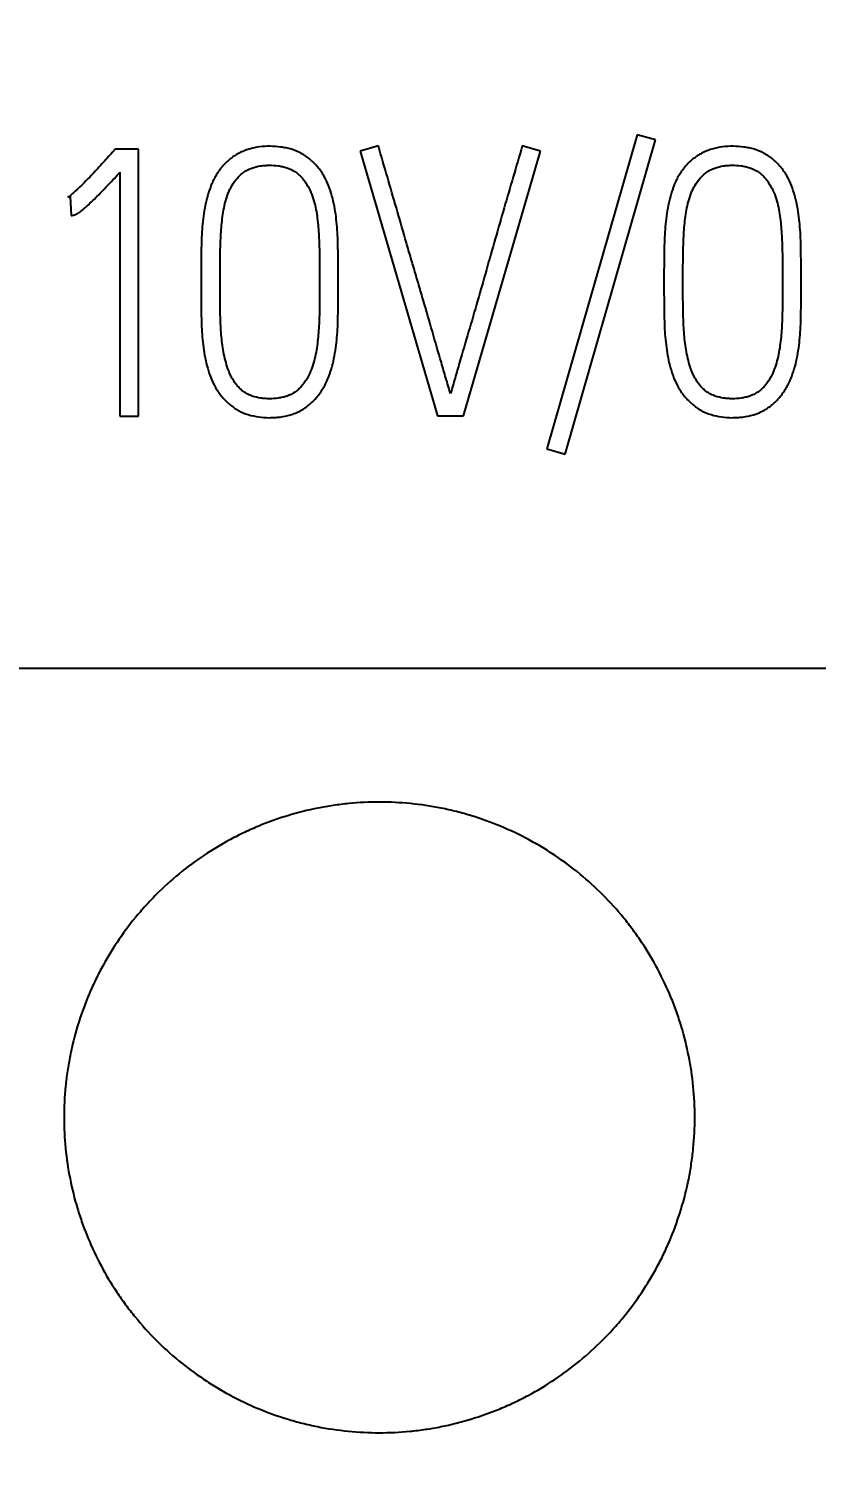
# Model space of a CAD drawing. Extents: x 0 to 420, y 0 to 297.
# Drawn here: x 124.89 to 129.88, y 153.55 to 162.62 of the extents above; entities that cross this region are included whole.
import ezdxf

# ---------------------------------------------------------------- set-up
doc = ezdxf.new("R2010")
doc.units = 0
doc.header["$LTSCALE"] = 23.1
for name, color, linetype in [('10000_FRONT', 7, 'CONTINUOUS'), ('10100_DIM_FRONT', 7, 'CONTINUOUS'), ('10500_FRONT_LABELING', 7, 'CONTINUOUS')]:
    doc.layers.add(name, color=color, linetype=linetype)
doc.styles.get("Standard").update_dxf_attribs({"font": 'txt', "width": 0.8})
doc.dimstyles.new('DIMSTYLE_1', dxfattribs={"dimtxt": 3.5, "dimasz": 3.5, "dimexe": 0.18, "dimexo": 0.0625, "dimgap": 0.09, "dimtad": 1, "dimtxsty": 'STANDARD', "dimcen": 0.09, "dimazin": 3, "dimtp": 0.05, "dimtm": 0.05, "dimtfac": 1, "dimtofl": 0, "dimtmove": 0, "dimatfit": 3, "dimtolj": 1})

# ---------------------------------------------------------------- blocks, each defined once
blk = doc.blocks.new('*D0')
at = {"layer": '10100_DIM_FRONT', "linetype": 'CONTINUOUS'}
for p, q in [((147.4005, 192.5601), (147.4005, 130.0621)), ((103.9005, 151.5111), (103.9005, 130.0621)), ((103.9005, 132.0621), (125.6505, 132.0621)), ((147.4005, 132.0621), (125.6505, 132.0621))]:
    blk.add_line(p, q, dxfattribs=at)
for points in [[(107.4005, 132.5621), (103.9005, 132.0621), (107.4005, 131.5621)], [(143.9005, 131.5621), (147.4005, 132.0621), (143.9005, 132.5621)]]:
    blk.add_solid(points, dxfattribs=at)
at = {"layer": '10100_DIM_FRONT', "linetype": 'CONTINUOUS', "width": 0.696429}
blk.add_text('43,5', height=3.5, dxfattribs=at).set_placement((121.6172, 132.9371))
blk = doc.blocks.new('*D1')
at = {"layer": '10100_DIM_FRONT', "linetype": 'CONTINUOUS'}
for p, q in [((111.900486, 192.560113), (111.900486, 137.865388)), ((147.400486, 192.560113), (147.400486, 137.865388)), ((111.900486, 139.865388), (129.650486, 139.865388)), ((147.400486, 139.865388), (129.650486, 139.865388))]:
    blk.add_line(p, q, dxfattribs=at)
for points in [[(115.400486, 140.365388), (111.900486, 139.865388), (115.400486, 139.365388)], [(143.900486, 139.365388), (147.400486, 139.865388), (143.900486, 140.365388)]]:
    blk.add_solid(points, dxfattribs=at)
at = {"layer": '10100_DIM_FRONT', "linetype": 'CONTINUOUS', "width": 0.678571}
blk.add_text('35,5', height=3.5, dxfattribs=at).set_placement((125.819828, 140.740388))

msp = doc.modelspace()

# ---------------------------------------------------------------- linework, layer by layer
at = {"layer": '10000_FRONT', "color": 7, "linetype": 'CONTINUOUS'}
msp.add_line((111.9005, 158.5611), (147.4005, 158.5611), dxfattribs=at)
for points, knots in [([(129.1105, 155.7111), (129.1105, 155.7769), (129.1072, 155.8422), (129.0945, 155.9717), (129.085, 156.0359), (129.0598, 156.1633), (129.0441, 156.2265), (129.0157, 156.3204), (129.0055, 156.3516), (128.9833, 156.4137), (128.9716, 156.4443), (128.9341, 156.535), (128.8785, 156.6527), (128.8119, 156.7645), (128.7577, 156.8459), (128.7389, 156.8727), (128.7, 156.9254), (128.6798, 156.9515), (128.6172, 157.0281), (128.5732, 157.0766), (128.4351, 157.2153), (128.3345, 157.2982), (128.2117, 157.3807), (128.1979, 157.3897), (128.1701, 157.4074), (128.156, 157.4161), (128.1136, 157.4417), (128.085, 157.4579), (127.9982, 157.5044), (127.9392, 157.5325), (127.8187, 157.5827), (127.7573, 157.6048), (127.6632, 157.6335), (127.6316, 157.6423), (127.5677, 157.6584), (127.5353, 157.6658), (127.4381, 157.6852), (127.3083, 157.7044), (127.1778, 157.711), (127.047, 157.7112), (126.9815, 157.7081), (126.8829, 157.6984), (126.85, 157.6944), (126.7847, 157.6847), (126.7523, 157.679), (126.6558, 157.6598), (126.5924, 157.6439), (126.4674, 157.606), (126.4058, 157.584), (126.3149, 157.5463), (126.2848, 157.533), (126.24, 157.5118), (126.2251, 157.5045), (126.1956, 157.4896), (126.1225, 157.4516), (126.0523, 157.4095), (125.8896, 157.3006), (125.7886, 157.2178), (125.672, 157.101), (125.6493, 157.0771), (125.6053, 157.0284), (125.584, 157.0036), (125.5219, 156.9278), (125.4831, 156.8755), (125.4109, 156.7673), (125.3773, 156.7114), (125.331, 156.6247), (125.3162, 156.5953), (125.2881, 156.5357), (125.2748, 156.5057), (125.2373, 156.415), (125.1936, 156.2923), (125.1619, 156.1662), (125.1428, 156.0704), (125.1372, 156.0383), (125.1275, 155.9735), (125.1234, 155.9409), (125.1137, 155.8426), (125.1105, 155.777), (125.1105, 155.7111)], [0, 0, 0, 0, 0.03125, 0.03125, 0.0625, 0.0625, 0.09375, 0.09375, 0.109375, 0.109375, 0.125, 0.125, 0.15625, 0.1875, 0.1875, 0.203125, 0.203125, 0.21875, 0.21875, 0.25, 0.25, 0.3125, 0.3125, 0.320312, 0.320312, 0.328125, 0.328125, 0.34375, 0.34375, 0.375, 0.375, 0.40625, 0.40625, 0.421875, 0.421875, 0.4375, 0.4375, 0.46875, 0.5, 0.5, 0.53125, 0.53125, 0.546875, 0.546875, 0.5625, 0.5625, 0.59375, 0.59375, 0.625, 0.625, 0.640625, 0.640625, 0.648438, 0.648438, 0.65625, 0.6875, 0.6875, 0.75, 0.75, 0.765625, 0.765625, 0.78125, 0.78125, 0.8125, 0.8125, 0.84375, 0.84375, 0.859375, 0.859375, 0.875, 0.875, 0.90625, 0.9375, 0.9375, 0.953125, 0.953125, 0.96875, 0.96875, 1, 1, 1, 1]), ([(125.1105, 155.7111), (125.1105, 155.6453), (125.1138, 155.58), (125.1265, 155.4505), (125.136, 155.3863), (125.1612, 155.2589), (125.1769, 155.1957), (125.2053, 155.1017), (125.2155, 155.0705), (125.2377, 155.0085), (125.2494, 154.9779), (125.2869, 154.8873), (125.3425, 154.7695), (125.4091, 154.6578), (125.4633, 154.5764), (125.482, 154.5496), (125.5209, 154.4968), (125.5412, 154.4708), (125.6037, 154.3943), (125.6477, 154.3457), (125.7858, 154.2071), (125.8863, 154.1241), (126.0091, 154.0416), (126.0229, 154.0326), (126.0507, 154.0149), (126.0648, 154.0062), (126.1072, 153.9807), (126.1358, 153.9644), (126.2226, 153.9179), (126.2816, 153.8898), (126.4021, 153.8396), (126.4636, 153.8175), (126.5576, 153.7888), (126.5892, 153.7799), (126.6532, 153.7638), (126.6855, 153.7565), (126.7827, 153.737), (126.9126, 153.7178), (127.0432, 153.7112), (127.174, 153.711), (127.2395, 153.7142), (127.3381, 153.7238), (127.3711, 153.7279), (127.4364, 153.7376), (127.5984, 153.7657), (127.7547, 153.8132), (127.9063, 153.876), (127.9364, 153.8893), (127.9811, 153.9105), (127.996, 153.9178), (128.0255, 153.9327), (128.0987, 153.9707), (128.1688, 154.0128), (128.3315, 154.1217), (128.4325, 154.2045), (128.5491, 154.3213), (128.5718, 154.3452), (128.6158, 154.3939), (128.6371, 154.4187), (128.6991, 154.4944), (128.7379, 154.5467), (128.8101, 154.655), (128.8437, 154.7109), (128.89, 154.7975), (128.9047, 154.8269), (128.9329, 154.8865), (128.9462, 154.9165), (128.9837, 155.0072), (129.0274, 155.1299), (129.0591, 155.2559), (129.0782, 155.3517), (129.0838, 155.3839), (129.0935, 155.4486), (129.0975, 155.4813), (129.1073, 155.5796), (129.1105, 155.6452), (129.1105, 155.7111)], [0, 0, 0, 0, 0.03125, 0.03125, 0.0625, 0.0625, 0.09375, 0.09375, 0.109375, 0.109375, 0.125, 0.125, 0.15625, 0.1875, 0.1875, 0.203125, 0.203125, 0.21875, 0.21875, 0.25, 0.25, 0.3125, 0.3125, 0.320312, 0.320312, 0.328125, 0.328125, 0.34375, 0.34375, 0.375, 0.375, 0.40625, 0.40625, 0.421875, 0.421875, 0.4375, 0.4375, 0.46875, 0.5, 0.5, 0.53125, 0.53125, 0.546875, 0.546875, 0.5625, 0.625, 0.625, 0.640625, 0.640625, 0.648438, 0.648438, 0.65625, 0.6875, 0.6875, 0.75, 0.75, 0.765625, 0.765625, 0.78125, 0.78125, 0.8125, 0.8125, 0.84375, 0.84375, 0.859375, 0.859375, 0.875, 0.875, 0.90625, 0.9375, 0.9375, 0.953125, 0.953125, 0.96875, 0.96875, 1, 1, 1, 1])]:
    msp.add_open_spline(points, degree=3, knots=knots, dxfattribs=at)
at = {"layer": '10500_FRONT_LABELING', "color": 7, "linetype": 'CONTINUOUS'}
for p, q in [((128.7453, 161.9436), (128.1723, 159.9513)), ((128.2879, 159.9183), (128.8608, 161.9106)), ((128.8608, 161.9106), (128.7453, 161.9436)), ((125.4349, 161.8517), (125.4184, 161.8328)), ((125.5834, 161.8517), (125.4349, 161.8517)), ((125.5834, 160.1588), (125.5834, 161.8517)), ((127.1042, 161.8729), (126.9887, 161.8399)), ((126.9887, 161.8399), (127.4791, 160.1611)), ((127.6442, 160.1611), (128.1323, 161.8399)), ((128.1323, 161.8399), (128.0167, 161.8729)), ((125.4655, 161.7055), (125.4655, 160.1588)), ((125.1354, 161.5475), (125.1496, 161.5522)), ((125.1496, 161.5522), (125.1567, 161.432)), ((125.9796, 161.0217), (125.9796, 160.9958)), ((126.0998, 160.9958), (126.0998, 161.0217)), ((126.7317, 161.0217), (126.7317, 160.9958)), ((126.8496, 160.9958), (126.8496, 161.0217)), ((128.9151, 161.0217), (128.9151, 160.9958)), ((129.0353, 160.9958), (129.0353, 161.0217)), ((129.6672, 161.0217), (129.6672, 160.9958)), ((129.7851, 160.9958), (129.7851, 161.0217)), ((125.4655, 160.1588), (125.5834, 160.1588)), ((127.4791, 160.1611), (127.6442, 160.1611)), ((128.1723, 159.9513), (128.2879, 159.9183))]:
    msp.add_line(p, q, dxfattribs=at)
for points, knots in [([(125.4184, 161.8328), (125.4073, 161.8202), (125.3959, 161.8079), (125.3733, 161.7832), (125.362, 161.7708), (125.328, 161.7338), (125.3051, 161.7092), (125.2589, 161.6606), (125.2357, 161.6364), (125.1996, 161.6014), (125.1873, 161.59), (125.1684, 161.5734), (125.1621, 161.5679), (125.1492, 161.5572), (125.1426, 161.5521), (125.1354, 161.5475)], [0, 0, 0, 0, 0.125, 0.125, 0.25, 0.25, 0.5, 0.5, 0.75, 0.75, 0.875, 0.875, 0.9375, 0.9375, 1, 1, 1, 1]), ([(126.8496, 161.0217), (126.8496, 161.0665), (126.8493, 161.1113), (126.8483, 161.2009), (126.8478, 161.2456), (126.8443, 161.335), (126.8409, 161.3795), (126.8327, 161.4461), (126.8294, 161.4683), (126.8211, 161.5125), (126.816, 161.5345), (126.8037, 161.5784), (126.7967, 161.6), (126.7801, 161.6422), (126.7704, 161.6627), (126.7532, 161.6924), (126.747, 161.7021), (126.734, 161.7207), (126.7271, 161.7297), (126.7055, 161.7558), (126.6897, 161.772), (126.6634, 161.794), (126.6542, 161.801), (126.6354, 161.8138), (126.6257, 161.8197), (126.5958, 161.8358), (126.5749, 161.8445), (126.5421, 161.8547), (126.5309, 161.8576), (126.5086, 161.8624), (126.4974, 161.8644), (126.4637, 161.869), (126.4411, 161.8704), (126.3955, 161.8706), (126.3725, 161.8694), (126.3275, 161.8637), (126.3054, 161.8592), (126.2729, 161.8497), (126.2622, 161.846), (126.2411, 161.8376), (126.2305, 161.8328), (126.2, 161.817), (126.1811, 161.8044), (126.1547, 161.7829), (126.1462, 161.7753), (126.1298, 161.7592), (126.122, 161.7508), (126.0999, 161.7247), (126.0867, 161.7062), (126.0691, 161.6768), (126.0636, 161.6667), (126.0536, 161.6462), (126.049, 161.6358), (126.0363, 161.6043), (126.0291, 161.5829), (126.0164, 161.5394), (126.011, 161.5174), (126.0019, 161.4728), (125.9982, 161.4504), (125.9889, 161.383), (125.9852, 161.338), (125.9823, 161.2703), (125.9817, 161.2477), (125.9809, 161.2026), (125.9806, 161.18), (125.9798, 161.1122), (125.9796, 161.0669), (125.9796, 161.0217)], [0, 0, 0, 0, 0.0625, 0.0625, 0.125, 0.125, 0.1875, 0.1875, 0.21875, 0.21875, 0.25, 0.25, 0.28125, 0.28125, 0.3125, 0.3125, 0.328125, 0.328125, 0.34375, 0.34375, 0.375, 0.375, 0.390625, 0.390625, 0.40625, 0.40625, 0.4375, 0.4375, 0.453125, 0.453125, 0.46875, 0.46875, 0.5, 0.5, 0.53125, 0.53125, 0.5625, 0.5625, 0.578125, 0.578125, 0.59375, 0.59375, 0.625, 0.625, 0.640625, 0.640625, 0.65625, 0.65625, 0.6875, 0.6875, 0.703125, 0.703125, 0.71875, 0.71875, 0.75, 0.75, 0.78125, 0.78125, 0.8125, 0.8125, 0.875, 0.875, 0.90625, 0.90625, 0.9375, 0.9375, 1, 1, 1, 1]), ([(127.5617, 160.3026), (127.5564, 160.3188), (127.5515, 160.3351), (127.5417, 160.3678), (127.5369, 160.3841), (127.5224, 160.4331), (127.5129, 160.4658), (127.4843, 160.564), (127.4655, 160.6295), (127.4277, 160.7604), (127.4089, 160.8259), (127.3804, 160.9241), (127.3709, 160.9568), (127.3517, 161.0222), (127.342, 161.0549), (127.3225, 161.1202), (127.3128, 161.1528), (127.2936, 161.2183), (127.2842, 161.251), (127.2558, 161.3492), (127.237, 161.4147), (127.18, 161.6111), (127.1419, 161.7419), (127.1042, 161.8729)], [0, 0, 0, 0, 0.03125, 0.03125, 0.0625, 0.0625, 0.125, 0.125, 0.25, 0.25, 0.375, 0.375, 0.4375, 0.4375, 0.5, 0.5, 0.5625, 0.5625, 0.625, 0.625, 0.75, 0.75, 1, 1, 1, 1]), ([(128.0167, 161.8729), (127.9782, 161.7422), (127.9399, 161.6115), (127.8641, 161.3497), (127.8266, 161.2187), (127.7708, 161.0222), (127.7521, 160.9566), (127.7145, 160.8257), (127.6955, 160.7603), (127.6571, 160.6296), (127.6374, 160.5643), (127.6088, 160.4662), (127.5994, 160.4335), (127.5856, 160.3843), (127.581, 160.3679), (127.5716, 160.3352), (127.5669, 160.3188), (127.5617, 160.3026)], [0, 0, 0, 0, 0.25, 0.25, 0.5, 0.5, 0.625, 0.625, 0.75, 0.75, 0.875, 0.875, 0.9375, 0.9375, 0.96875, 0.96875, 1, 1, 1, 1]), ([(129.7851, 161.0217), (129.7851, 161.0665), (129.7848, 161.1113), (129.7838, 161.2009), (129.7833, 161.2456), (129.7798, 161.335), (129.7764, 161.3795), (129.7682, 161.4461), (129.7649, 161.4683), (129.7566, 161.5125), (129.7515, 161.5345), (129.7392, 161.5784), (129.7322, 161.6), (129.7156, 161.6422), (129.706, 161.6627), (129.6887, 161.6924), (129.6825, 161.7021), (129.6695, 161.7207), (129.6626, 161.7297), (129.641, 161.7558), (129.6252, 161.772), (129.5989, 161.794), (129.5897, 161.801), (129.5709, 161.8138), (129.5612, 161.8197), (129.5313, 161.8358), (129.5104, 161.8445), (129.4776, 161.8547), (129.4664, 161.8576), (129.4441, 161.8624), (129.4329, 161.8644), (129.3992, 161.869), (129.3766, 161.8704), (129.331, 161.8706), (129.308, 161.8694), (129.263, 161.8637), (129.2409, 161.8592), (129.2084, 161.8497), (129.1977, 161.846), (129.1766, 161.8376), (129.166, 161.8328), (129.1355, 161.817), (129.1166, 161.8044), (129.0902, 161.7829), (129.0817, 161.7753), (129.0653, 161.7592), (129.0575, 161.7508), (129.0354, 161.7247), (129.0222, 161.7062), (129.0046, 161.6768), (128.9992, 161.6667), (128.9891, 161.6462), (128.9846, 161.6358), (128.9718, 161.6043), (128.9646, 161.5829), (128.9519, 161.5394), (128.9465, 161.5174), (128.9374, 161.4728), (128.9337, 161.4504), (128.9244, 161.383), (128.9207, 161.338), (128.9178, 161.2703), (128.9172, 161.2477), (128.9164, 161.2026), (128.9161, 161.18), (128.9153, 161.1122), (128.9151, 161.0669), (128.9151, 161.0217)], [0, 0, 0, 0, 0.0625, 0.0625, 0.125, 0.125, 0.1875, 0.1875, 0.21875, 0.21875, 0.25, 0.25, 0.28125, 0.28125, 0.3125, 0.3125, 0.328125, 0.328125, 0.34375, 0.34375, 0.375, 0.375, 0.390625, 0.390625, 0.40625, 0.40625, 0.4375, 0.4375, 0.453125, 0.453125, 0.46875, 0.46875, 0.5, 0.5, 0.53125, 0.53125, 0.5625, 0.5625, 0.578125, 0.578125, 0.59375, 0.59375, 0.625, 0.625, 0.640625, 0.640625, 0.65625, 0.65625, 0.6875, 0.6875, 0.703125, 0.703125, 0.71875, 0.71875, 0.75, 0.75, 0.78125, 0.78125, 0.8125, 0.8125, 0.875, 0.875, 0.90625, 0.90625, 0.9375, 0.9375, 1, 1, 1, 1]), ([(125.1567, 161.432), (125.1611, 161.432), (125.1654, 161.4327), (125.174, 161.4345), (125.1783, 161.4355), (125.1866, 161.4386), (125.1905, 161.4405), (125.198, 161.4449), (125.2017, 161.4472), (125.2124, 161.4547), (125.2193, 161.4601), (125.2329, 161.471), (125.2395, 161.4767), (125.2591, 161.4939), (125.2718, 161.5058), (125.2968, 161.5299), (125.3092, 161.5421), (125.3461, 161.5791), (125.3702, 161.6041), (125.4181, 161.6546), (125.4418, 161.68), (125.4655, 161.7055)], [0, 0, 0, 0, 0.03125, 0.03125, 0.0625, 0.0625, 0.09375, 0.09375, 0.125, 0.125, 0.1875, 0.1875, 0.25, 0.25, 0.375, 0.375, 0.5, 0.5, 0.75, 0.75, 1, 1, 1, 1]), ([(126.0998, 161.0217), (126.0998, 161.0589), (126.1, 161.096), (126.1008, 161.1702), (126.1013, 161.2073), (126.103, 161.263), (126.1037, 161.2815), (126.1057, 161.3186), (126.107, 161.3371), (126.1102, 161.3741), (126.112, 161.3926), (126.1165, 161.4295), (126.1192, 161.448), (126.126, 161.4844), (126.1301, 161.5024), (126.1397, 161.5379), (126.1453, 161.5555), (126.1554, 161.5813), (126.1591, 161.5898), (126.1672, 161.6066), (126.1717, 161.615), (126.1863, 161.6393), (126.1973, 161.6544), (126.216, 161.6756), (126.2226, 161.6823), (126.2366, 161.6951), (126.2512, 161.7069), (126.2672, 161.7168), (126.284, 161.7255), (126.2928, 161.7293), (126.3194, 161.7389), (126.3376, 161.7432), (126.3656, 161.7475), (126.3751, 161.7485), (126.3939, 161.7499), (126.4033, 161.7502), (126.4315, 161.7504), (126.4501, 161.7494), (126.478, 161.7456), (126.4872, 161.744), (126.5057, 161.7398), (126.5149, 161.7372), (126.5418, 161.728), (126.5588, 161.72), (126.5828, 161.7045), (126.5904, 161.6987), (126.6047, 161.6865), (126.6114, 161.6799), (126.6239, 161.6658), (126.6297, 161.6583), (126.6408, 161.6429), (126.6461, 161.635), (126.6608, 161.611), (126.6692, 161.5942), (126.6838, 161.5596), (126.6899, 161.5416), (126.7004, 161.5054), (126.7047, 161.4872), (126.7118, 161.4506), (126.7146, 161.4322), (126.7192, 161.3953), (126.7211, 161.3767), (126.7243, 161.3396), (126.7256, 161.321), (126.7277, 161.2837), (126.7284, 161.265), (126.7301, 161.2089), (126.7306, 161.1714), (126.7315, 161.0966), (126.7317, 161.0592), (126.7317, 161.0217)], [0, 0, 0, 0, 0.0625, 0.0625, 0.125, 0.125, 0.15625, 0.15625, 0.1875, 0.1875, 0.21875, 0.21875, 0.25, 0.25, 0.28125, 0.28125, 0.3125, 0.3125, 0.328125, 0.328125, 0.34375, 0.34375, 0.375, 0.375, 0.390625, 0.390625, 0.40625, 0.421875, 0.421875, 0.4375, 0.4375, 0.46875, 0.46875, 0.484375, 0.484375, 0.5, 0.5, 0.53125, 0.53125, 0.546875, 0.546875, 0.5625, 0.5625, 0.59375, 0.59375, 0.609375, 0.609375, 0.625, 0.625, 0.640625, 0.640625, 0.65625, 0.65625, 0.6875, 0.6875, 0.71875, 0.71875, 0.75, 0.75, 0.78125, 0.78125, 0.8125, 0.8125, 0.84375, 0.84375, 0.875, 0.875, 0.9375, 0.9375, 1, 1, 1, 1]), ([(129.0353, 161.0217), (129.0353, 161.0589), (129.0355, 161.096), (129.0363, 161.1702), (129.0369, 161.2073), (129.0385, 161.263), (129.0392, 161.2815), (129.0413, 161.3186), (129.0426, 161.3371), (129.0457, 161.3741), (129.0475, 161.3926), (129.052, 161.4295), (129.0547, 161.448), (129.0615, 161.4844), (129.0656, 161.5024), (129.0752, 161.5379), (129.0808, 161.5555), (129.0909, 161.5813), (129.0946, 161.5898), (129.1027, 161.6066), (129.1072, 161.615), (129.1218, 161.6393), (129.1328, 161.6544), (129.1515, 161.6756), (129.1581, 161.6823), (129.1721, 161.6951), (129.1867, 161.7069), (129.2027, 161.7168), (129.2195, 161.7255), (129.2283, 161.7293), (129.2549, 161.7389), (129.2732, 161.7432), (129.3011, 161.7475), (129.3106, 161.7485), (129.3294, 161.7499), (129.3388, 161.7502), (129.367, 161.7504), (129.3856, 161.7494), (129.4135, 161.7456), (129.4227, 161.744), (129.4412, 161.7398), (129.4504, 161.7372), (129.4773, 161.728), (129.4943, 161.72), (129.5183, 161.7045), (129.5259, 161.6987), (129.5402, 161.6865), (129.5469, 161.6799), (129.5594, 161.6658), (129.5652, 161.6583), (129.5763, 161.6429), (129.5816, 161.635), (129.5963, 161.611), (129.6048, 161.5942), (129.6193, 161.5596), (129.6254, 161.5416), (129.6359, 161.5054), (129.6402, 161.4872), (129.6473, 161.4506), (129.6501, 161.4322), (129.6547, 161.3953), (129.6566, 161.3767), (129.6598, 161.3396), (129.6611, 161.321), (129.6632, 161.2837), (129.6639, 161.265), (129.6656, 161.2089), (129.6661, 161.1714), (129.667, 161.0966), (129.6672, 161.0592), (129.6672, 161.0217)], [0, 0, 0, 0, 0.0625, 0.0625, 0.125, 0.125, 0.15625, 0.15625, 0.1875, 0.1875, 0.21875, 0.21875, 0.25, 0.25, 0.28125, 0.28125, 0.3125, 0.3125, 0.328125, 0.328125, 0.34375, 0.34375, 0.375, 0.375, 0.390625, 0.390625, 0.40625, 0.421875, 0.421875, 0.4375, 0.4375, 0.46875, 0.46875, 0.484375, 0.484375, 0.5, 0.5, 0.53125, 0.53125, 0.546875, 0.546875, 0.5625, 0.5625, 0.59375, 0.59375, 0.609375, 0.609375, 0.625, 0.625, 0.640625, 0.640625, 0.65625, 0.65625, 0.6875, 0.6875, 0.71875, 0.71875, 0.75, 0.75, 0.78125, 0.78125, 0.8125, 0.8125, 0.84375, 0.84375, 0.875, 0.875, 0.9375, 0.9375, 1, 1, 1, 1]), ([(125.9796, 160.9958), (125.9796, 160.9511), (125.9798, 160.9064), (125.9806, 160.8395), (125.9808, 160.8172), (125.9817, 160.7725), (125.9822, 160.7502), (125.985, 160.6834), (125.9887, 160.6391), (125.9977, 160.5728), (126.0012, 160.5507), (126.01, 160.5067), (126.0153, 160.4848), (126.0278, 160.4411), (126.0349, 160.4195), (126.0515, 160.3775), (126.0612, 160.3571), (126.0785, 160.3277), (126.0848, 160.318), (126.0981, 160.2996), (126.1051, 160.2907), (126.1198, 160.2736), (126.1275, 160.2654), (126.1434, 160.2495), (126.1517, 160.2418), (126.169, 160.227), (126.178, 160.2199), (126.1966, 160.2068), (126.2062, 160.2007), (126.2358, 160.1842), (126.2567, 160.1755), (126.3004, 160.1619), (126.3226, 160.1571), (126.3673, 160.1509), (126.3899, 160.1494), (126.424, 160.1493), (126.4355, 160.1496), (126.4581, 160.1509), (126.4694, 160.1519), (126.5029, 160.1562), (126.525, 160.1607), (126.5575, 160.1705), (126.5682, 160.1743), (126.5894, 160.183), (126.5997, 160.1878), (126.6296, 160.2039), (126.6482, 160.2168), (126.6743, 160.2387), (126.6828, 160.2465), (126.6988, 160.2626), (126.7064, 160.2709), (126.7282, 160.2968), (126.7414, 160.3151), (126.7589, 160.3443), (126.7644, 160.3543), (126.7746, 160.3747), (126.7792, 160.385), (126.7922, 160.4162), (126.7996, 160.4374), (126.8125, 160.4805), (126.818, 160.5024), (126.8272, 160.5467), (126.8309, 160.5691), (126.8402, 160.6361), (126.844, 160.681), (126.8469, 160.7483), (126.8475, 160.7708), (126.8483, 160.8158), (126.8486, 160.8383), (126.8493, 160.9058), (126.8496, 160.9508), (126.8496, 160.9958)], [0, 0, 0, 0, 0.0625, 0.0625, 0.09375, 0.09375, 0.125, 0.125, 0.1875, 0.1875, 0.21875, 0.21875, 0.25, 0.25, 0.28125, 0.28125, 0.3125, 0.3125, 0.328125, 0.328125, 0.34375, 0.34375, 0.359375, 0.359375, 0.375, 0.375, 0.390625, 0.390625, 0.40625, 0.40625, 0.4375, 0.4375, 0.46875, 0.46875, 0.5, 0.5, 0.515625, 0.515625, 0.53125, 0.53125, 0.5625, 0.5625, 0.578125, 0.578125, 0.59375, 0.59375, 0.625, 0.625, 0.640625, 0.640625, 0.65625, 0.65625, 0.6875, 0.6875, 0.703125, 0.703125, 0.71875, 0.71875, 0.75, 0.75, 0.78125, 0.78125, 0.8125, 0.8125, 0.875, 0.875, 0.90625, 0.90625, 0.9375, 0.9375, 1, 1, 1, 1]), ([(126.7317, 160.9958), (126.7317, 160.9586), (126.7315, 160.9214), (126.7306, 160.847), (126.7301, 160.8098), (126.7283, 160.754), (126.7275, 160.7354), (126.7252, 160.6983), (126.7237, 160.6797), (126.7183, 160.6241), (126.7135, 160.587), (126.7022, 160.5323), (126.6977, 160.5142), (126.6873, 160.4783), (126.6814, 160.4607), (126.6675, 160.4264), (126.6594, 160.4097), (126.6449, 160.3858), (126.6397, 160.378), (126.6286, 160.3628), (126.6228, 160.3555), (126.6104, 160.3415), (126.6039, 160.3348), (126.5899, 160.3224), (126.5824, 160.3165), (126.5591, 160.3007), (126.5424, 160.2924), (126.5158, 160.2831), (126.5067, 160.2805), (126.4884, 160.2762), (126.4608, 160.2711), (126.4328, 160.2695), (126.4047, 160.2696), (126.3952, 160.2699), (126.3766, 160.2712), (126.3673, 160.2722), (126.3397, 160.2762), (126.3216, 160.2804), (126.295, 160.2897), (126.2862, 160.2934), (126.2694, 160.3018), (126.2614, 160.3066), (126.246, 160.3172), (126.2386, 160.3229), (126.2245, 160.3355), (126.2179, 160.3423), (126.2056, 160.3564), (126.1999, 160.3637), (126.189, 160.3789), (126.1839, 160.3867), (126.1744, 160.4028), (126.17, 160.4112), (126.162, 160.4281), (126.1584, 160.4367), (126.1483, 160.4627), (126.1428, 160.4805), (126.1329, 160.5163), (126.1286, 160.5345), (126.1177, 160.5894), (126.113, 160.6262), (126.1077, 160.6814), (126.1062, 160.6999), (126.104, 160.7368), (126.1032, 160.7552), (126.1014, 160.8107), (126.1009, 160.8477), (126.1, 160.9217), (126.0998, 160.9587), (126.0998, 160.9958)], [0, 0, 0, 0, 0.0625, 0.0625, 0.125, 0.125, 0.15625, 0.15625, 0.1875, 0.1875, 0.25, 0.25, 0.28125, 0.28125, 0.3125, 0.3125, 0.34375, 0.34375, 0.359375, 0.359375, 0.375, 0.375, 0.390625, 0.390625, 0.40625, 0.40625, 0.4375, 0.4375, 0.453125, 0.453125, 0.46875, 0.5, 0.5, 0.515625, 0.515625, 0.53125, 0.53125, 0.5625, 0.5625, 0.578125, 0.578125, 0.59375, 0.59375, 0.609375, 0.609375, 0.625, 0.625, 0.640625, 0.640625, 0.65625, 0.65625, 0.671875, 0.671875, 0.6875, 0.6875, 0.71875, 0.71875, 0.75, 0.75, 0.8125, 0.8125, 0.84375, 0.84375, 0.875, 0.875, 0.9375, 0.9375, 1, 1, 1, 1]), ([(128.9151, 160.9958), (128.9151, 160.9511), (128.9153, 160.9064), (128.9161, 160.8395), (128.9163, 160.8172), (128.9172, 160.7725), (128.9177, 160.7502), (128.9205, 160.6834), (128.9242, 160.6391), (128.9332, 160.5728), (128.9367, 160.5507), (128.9455, 160.5067), (128.9508, 160.4848), (128.9633, 160.4411), (128.9704, 160.4195), (128.987, 160.3775), (128.9967, 160.3571), (129.0141, 160.3277), (129.0203, 160.318), (129.0336, 160.2996), (129.0406, 160.2907), (129.0553, 160.2736), (129.063, 160.2654), (129.079, 160.2495), (129.0872, 160.2418), (129.1045, 160.227), (129.1135, 160.2199), (129.1321, 160.2068), (129.1417, 160.2007), (129.1713, 160.1842), (129.1922, 160.1755), (129.2359, 160.1619), (129.2581, 160.1571), (129.3028, 160.1509), (129.3254, 160.1494), (129.3595, 160.1493), (129.371, 160.1496), (129.3936, 160.1509), (129.4049, 160.1519), (129.4384, 160.1562), (129.4605, 160.1607), (129.493, 160.1705), (129.5037, 160.1743), (129.5249, 160.183), (129.5352, 160.1878), (129.5651, 160.2039), (129.5837, 160.2168), (129.6098, 160.2387), (129.6183, 160.2465), (129.6343, 160.2626), (129.6419, 160.2709), (129.6637, 160.2968), (129.6769, 160.3151), (129.6944, 160.3443), (129.6999, 160.3543), (129.7101, 160.3747), (129.7147, 160.385), (129.7277, 160.4162), (129.7351, 160.4374), (129.7481, 160.4805), (129.7535, 160.5024), (129.7627, 160.5467), (129.7664, 160.5691), (129.7757, 160.6361), (129.7795, 160.681), (129.7824, 160.7483), (129.783, 160.7708), (129.7838, 160.8158), (129.7841, 160.8383), (129.7848, 160.9058), (129.7851, 160.9508), (129.7851, 160.9958)], [0, 0, 0, 0, 0.0625, 0.0625, 0.09375, 0.09375, 0.125, 0.125, 0.1875, 0.1875, 0.21875, 0.21875, 0.25, 0.25, 0.28125, 0.28125, 0.3125, 0.3125, 0.328125, 0.328125, 0.34375, 0.34375, 0.359375, 0.359375, 0.375, 0.375, 0.390625, 0.390625, 0.40625, 0.40625, 0.4375, 0.4375, 0.46875, 0.46875, 0.5, 0.5, 0.515625, 0.515625, 0.53125, 0.53125, 0.5625, 0.5625, 0.578125, 0.578125, 0.59375, 0.59375, 0.625, 0.625, 0.640625, 0.640625, 0.65625, 0.65625, 0.6875, 0.6875, 0.703125, 0.703125, 0.71875, 0.71875, 0.75, 0.75, 0.78125, 0.78125, 0.8125, 0.8125, 0.875, 0.875, 0.90625, 0.90625, 0.9375, 0.9375, 1, 1, 1, 1]), ([(129.6672, 160.9958), (129.6672, 160.9586), (129.667, 160.9214), (129.6661, 160.847), (129.6656, 160.8098), (129.6638, 160.754), (129.663, 160.7354), (129.6607, 160.6983), (129.6592, 160.6797), (129.6538, 160.6241), (129.649, 160.587), (129.6377, 160.5323), (129.6332, 160.5142), (129.6228, 160.4783), (129.6169, 160.4607), (129.603, 160.4264), (129.5949, 160.4097), (129.5804, 160.3858), (129.5752, 160.378), (129.5642, 160.3628), (129.5583, 160.3555), (129.546, 160.3415), (129.5394, 160.3348), (129.5254, 160.3224), (129.5179, 160.3165), (129.4946, 160.3007), (129.4779, 160.2924), (129.4513, 160.2831), (129.4422, 160.2805), (129.4239, 160.2762), (129.3963, 160.2711), (129.3683, 160.2695), (129.3402, 160.2696), (129.3307, 160.2699), (129.3121, 160.2712), (129.3028, 160.2722), (129.2752, 160.2762), (129.2571, 160.2804), (129.2306, 160.2897), (129.2217, 160.2934), (129.205, 160.3018), (129.1969, 160.3066), (129.1815, 160.3172), (129.1741, 160.3229), (129.16, 160.3355), (129.1534, 160.3423), (129.1411, 160.3564), (129.1354, 160.3637), (129.1245, 160.3789), (129.1194, 160.3867), (129.1099, 160.4028), (129.1055, 160.4112), (129.0975, 160.4281), (129.0939, 160.4367), (129.0838, 160.4627), (129.0783, 160.4805), (129.0684, 160.5163), (129.0641, 160.5345), (129.0532, 160.5894), (129.0485, 160.6262), (129.0432, 160.6814), (129.0417, 160.6999), (129.0395, 160.7368), (129.0387, 160.7552), (129.0369, 160.8107), (129.0364, 160.8477), (129.0355, 160.9217), (129.0353, 160.9587), (129.0353, 160.9958)], [0, 0, 0, 0, 0.0625, 0.0625, 0.125, 0.125, 0.15625, 0.15625, 0.1875, 0.1875, 0.25, 0.25, 0.28125, 0.28125, 0.3125, 0.3125, 0.34375, 0.34375, 0.359375, 0.359375, 0.375, 0.375, 0.390625, 0.390625, 0.40625, 0.40625, 0.4375, 0.4375, 0.453125, 0.453125, 0.46875, 0.5, 0.5, 0.515625, 0.515625, 0.53125, 0.53125, 0.5625, 0.5625, 0.578125, 0.578125, 0.59375, 0.59375, 0.609375, 0.609375, 0.625, 0.625, 0.640625, 0.640625, 0.65625, 0.65625, 0.671875, 0.671875, 0.6875, 0.6875, 0.71875, 0.71875, 0.75, 0.75, 0.8125, 0.8125, 0.84375, 0.84375, 0.875, 0.875, 0.9375, 0.9375, 1, 1, 1, 1])]:
    msp.add_open_spline(points, degree=3, knots=knots, dxfattribs=at)

# ---------------------------------------------------------------- dimensions: what is measured, and where the dimension line sits
at = {"layer": '10100_DIM_FRONT', "linetype": 'CONTINUOUS'}
for base, p1, text, picture, middle in [((147.4005, 132.0621), (103.9005, 151.5111), '43,5', '*D0', (126.4922, 134.6871)), ((147.4005, 139.8654), (111.9005, 192.5601), '35,5', '*D1', (130.5698, 142.4904))]:
    dim = msp.add_linear_dim(base=base, p1=p1, p2=(147.4005, 192.5601), text=text, dimstyle='DIMSTYLE_1', dxfattribs=at)
    dim.commit()
    dim.dimension.update_dxf_attribs({"geometry": picture, "text_midpoint": middle, "dimtype": 160})

doc.saveas('drawing.dxf')
